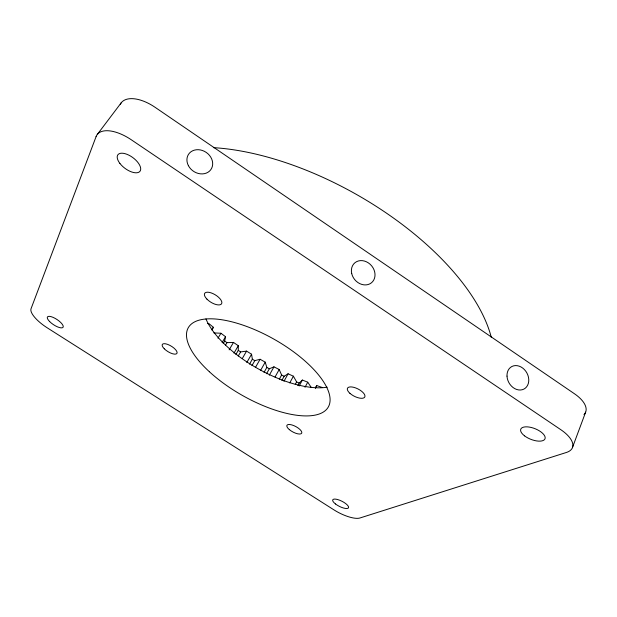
<?xml version="1.0" encoding="UTF-8"?>
<svg xmlns="http://www.w3.org/2000/svg" width="617" height="617" viewBox="0 0 617 617"><rect width="100%" height="100%" fill="white"/><g stroke="black" fill="none" stroke-linecap="round" stroke-linejoin="round"><path stroke-width="0.93" d="M223.223 343.476L224.681 341.024L225.544 336.72L220.932 333.257L213.837 332.895M224.681 341.024L226.956 342.651L233.496 342.427L238.309 345.721L238.278 350.379L235.887 354.482M572.391 447.711L585.641 412.148M212.009 329.925L213.359 327.28L208.986 323.663L207.397 323.555M322.113 387.453L316.76 385.586L315.341 387.985M315.41 388.139L316.76 385.586M305.022 387.283L307.736 382.201L302.384 380.049L299.191 383.041L297.841 385.556M299.206 385.964L302.384 380.049M295.265 384.445L296.623 381.938L293.399 376.2L288.093 373.786L284.159 376.254L281.876 380.419M289.743 382.933L293.399 376.2M283.959 381.337L288.093 373.786M279.331 379.185L281.622 375.028L279.2 369.506L273.963 366.845L269.328 368.773L266.829 367.439L265.225 362.164L260.096 359.271L254.798 360.644L252.353 359.202L251.566 354.212L246.576 351.112L240.638 351.921L238.278 350.379M275.035 377.026L279.2 369.506M269.32 375.182L273.963 366.845M264.053 372.398L266.829 367.439M266.552 373.74L269.328 368.773M260.544 370.478L265.225 362.164M255.392 367.57L260.096 359.271M251.975 365.588L254.798 360.644M249.53 364.138L252.353 359.202M246.815 362.495L251.566 354.212M242.28 358.554L246.576 351.112M238.255 356.024L240.638 351.921M233.966 353.148L238.309 345.721M229.131 349.847L233.496 342.427M225.506 345.111L226.956 342.651M222.112 342.489L225.544 336.72M217.978 338.201L220.932 333.257M211.862 329.756L213.359 327.28M97.27 134.498L121.225 102.784M296.623 381.938L299.191 383.041M281.622 375.028L284.159 376.254M311.3 387.507L307.736 382.201M583.983 414.624A31.452 14.785 20.6 0 0 574.458 393.762L155.075 107.296A33.295 17.261 37.7 0 0 120.307 104.227M213.366 147.633A207.397 100.355 29.5 0 1 491.271 337.291M327.195 387.198A79.161 34.128 29.5 0 1 257.937 368.673A79.161 34.128 29.5 0 1 205.955 318.896M96.075 136.642L31.043 308.724A22.775 7.558 33.5 0 0 47.224 327.82L334.106 509.966A21.472 6.926 26.8 0 0 359.896 518.002L566.367 452.477A32.061 14.06 21.3 0 0 560.737 429.64L131.328 139.797A33.974 16.458 37 0 0 96.075 136.642M188.401 165.665A13.535 11.384 34.4 0 0 210.706 169.814A13.535 11.384 34.4 0 0 200.294 149.931A13.535 11.384 34.4 0 0 188.401 165.665M351.729 273.632A12.996 10.913 49.8 0 0 371.411 282.833A12.996 10.913 49.8 0 0 366.467 261.809A12.996 10.913 49.8 0 0 351.729 273.632M507.004 376.123A12.795 10.219 60.6 0 0 523.841 389.119A12.795 10.219 60.6 0 0 522.8 368.141A12.795 10.219 60.6 0 0 507.004 376.123M524.566 435.872A13.034 5.715 21.6 0 0 544.888 439.042A13.034 5.715 21.6 0 0 529.178 427.064A13.034 5.715 21.6 0 0 524.566 435.872M335.532 503.996A8.839 2.869 26.8 0 0 348.505 507.806A8.839 2.869 26.8 0 0 337.831 499.6A8.839 2.869 26.8 0 0 335.532 503.996M119.891 163.405A13.79 6.656 36.6 0 0 139.974 171.295A13.79 6.656 36.6 0 0 126.986 154.319A13.79 6.656 36.6 0 0 119.891 163.405M49.669 321.596A9.363 3.124 33.4 0 0 63.011 327.349A9.363 3.124 33.4 0 0 53.093 317.377A9.363 3.124 33.4 0 0 49.669 321.596M349.908 393.307A9.702 4.095 26.9 0 0 364.693 397.155A9.702 4.095 26.9 0 0 353.811 387.345A9.702 4.095 26.9 0 0 349.908 393.307M209.364 371.727A80.457 32.261 29.5 0 0 328.267 407.066A80.457 32.261 29.5 0 0 237.244 323.3A80.457 32.261 29.5 0 0 209.364 371.727M289.342 429.617A8.368 3.077 28.1 0 0 301.69 433.203A8.368 3.077 28.1 0 0 291.887 424.936A8.368 3.077 28.1 0 0 289.342 429.617M206.926 299.122A9.918 4.304 31.6 0 0 221.572 303.78A9.918 4.304 31.6 0 0 210.906 292.805A9.918 4.304 31.6 0 0 206.926 299.122M164.292 348.806A8.561 3.201 31.5 0 0 176.855 353.502A8.561 3.201 31.5 0 0 167.747 344.425A8.561 3.201 31.5 0 0 164.292 348.806"/></g></svg>
